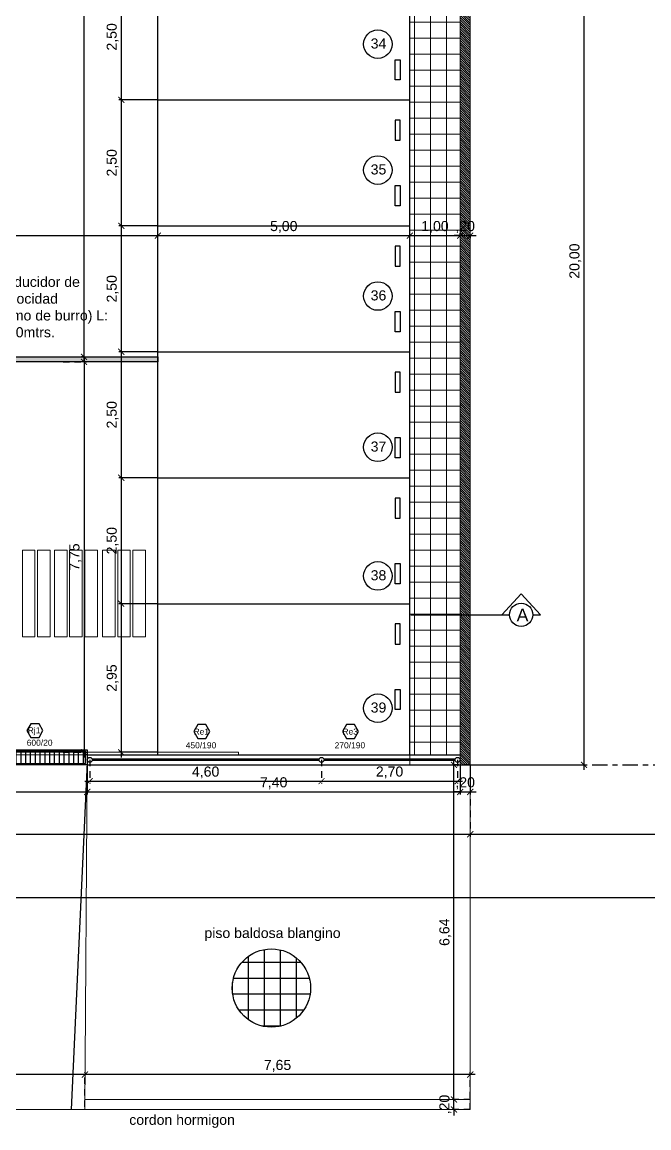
# Model space of a CAD drawing. Header units: metres. Extents: x 1093 to 1459, y -137 to 62.
# Drawn here: x 1314.28 to 1326.72, y -45.12 to -23.17 of the extents above; entities that cross this region are included whole.
import ezdxf

# ---------------------------------------------------------------- set-up
doc = ezdxf.new("R2010")
doc.units = ezdxf.units.M
doc.header["$LTSCALE"] = 0.508
doc.header["$PDMODE"] = 1
doc.header["$PDSIZE"] = -2
doc.linetypes.add('ACAD_ISO10W100', pattern=[18, 12, -3, 0, -3])
doc.linetypes.add('HIDDEN', pattern=[0.375, 0.25, -0.125])
doc.layers.get('0').update_dxf_attribs({"color": 9})
doc.layers.get('Defpoints').update_dxf_attribs({"color": 9})
for name, color, linetype in [('1-EJES', 9, 'ACAD_ISO10W100'), ('2-Corte', 9, 'Continuous'), ('2-Desig-Carp', 9, 'Continuous'), ('2-texto', 9, 'Continuous'), ('3-muros', 9, 'Continuous'), ('4-carpinterias', 9, 'Continuous'), ('8-cotas-100', 9, 'Continuous'), ('9-Hatch', 9, 'Continuous'), ('9-Hatch existente', 9, 'Continuous'), ('9-PISOS', 9, 'Continuous'), ('arq 0.09', 9, 'Continuous'), ('arq carpinterias', 9, 'Continuous'), ('arq gris 252', 9, 'Continuous'), ('artef', 9, 'Continuous')]:
    doc.layers.add(name, color=color, linetype=linetype)
doc.styles.add('swiss', font='swissel.ttf')
doc.dimstyles.new('dim-100', dxfattribs={"dimtxt": 0.2, "dimasz": 0.12, "dimexe": 0.05, "dimexo": 0, "dimgap": 0.05, "dimtad": 1, "dimzin": 4, "dimtxsty": 'swiss', "dimblk": 'ARCHTICK', "dimcen": 0.5, "dimdle": 0.1, "dimclrd": 256, "dimclre": 252, "dimclrt": 256, "dimadec": 0, "dimazin": 0, "dimtfac": 1, "dimtix": 1, "dimtmove": 2, "dimatfit": 3, "dimldrblk": 'OPEN30', "dimfxl": 0.05, "dimtolj": 1, "dimtzin": 0, "dimarcsym": 0})

# ---------------------------------------------------------------- blocks, each defined once
blk = doc.blocks.new('_ARCHTICK')
at = {"color": 0, "linetype": 'ByBlock', "const_width": 0.15}
blk.add_lwpolyline([(-0.5, -0.5), (0.5, 0.5)], dxfattribs=at)
blk = doc.blocks.new('*D19')
at = {"layer": '8-cotas-100', "color": 252, "linetype": 'Continuous', "lineweight": -2, "transparency": 16777216}
for p, q in [((1323.174, -17.917), (1325.482, -17.917)), ((1323.174, -37.917), (1325.482, -37.917))]:
    blk.add_line(p, q, dxfattribs=at)
at = {"layer": '8-cotas-100', "linetype": 'Continuous', "lineweight": -2, "transparency": 16777216}
blk.add_line((1325.432, -17.817), (1325.432, -38.017), dxfattribs=at)
at = {"layer": 'Defpoints', "color": 0, "linetype": 'Continuous', "transparency": 16777216}
for p in [(1323.174, -17.917), (1323.174, -37.917), (1325.432, -37.917)]:
    blk.add_point(p, dxfattribs=at)
at = {"layer": '8-cotas-100', "linetype": 'Continuous', "lineweight": -2, "transparency": 16777216, "xscale": 0.12, "yscale": 0.12, "zscale": 0.12}
for p, rotation in [((1325.432, -17.917), 90), ((1325.432, -37.917), 270)]:
    blk.add_blockref('_ARCHTICK', p, dxfattribs=dict(at, rotation=rotation))
at = {"layer": '8-cotas-100', "linetype": 'Continuous', "lineweight": 0, "transparency": 16777216, "insert": (1325.26, -27.917), "char_height": 0.2, "attachment_point": 5, "rotation": 90, "style": 'swiss'}
blk.add_mtext('\\A1;20,00', dxfattribs=at)
blk = doc.blocks.new('_Open30')
at = {"color": 0, "linetype": 'ByBlock', "lineweight": -2}
for p, q in [((-1, 0.27), (0, 0)), ((0, 0), (-1, -0.27)), ((0, 0), (-1, 0))]:
    blk.add_line(p, q, dxfattribs=at)
blk = doc.blocks.new('*D36')
at = {"layer": '8-cotas-100', "color": 252, "linetype": 'Continuous', "lineweight": -2, "transparency": 16777216}
for p, q in [((1309.574, -37.917), (1309.574, -38.503)), ((1315.574, -37.917), (1315.574, -38.503))]:
    blk.add_line(p, q, dxfattribs=at)
at = {"layer": '8-cotas-100', "linetype": 'Continuous', "lineweight": -2, "transparency": 16777216}
blk.add_line((1309.474, -38.453), (1315.674, -38.453), dxfattribs=at)
at = {"layer": 'Defpoints', "color": 0, "linetype": 'Continuous', "transparency": 16777216}
for p in [(1309.574, -37.917), (1315.574, -37.917), (1315.574, -38.453)]:
    blk.add_point(p, dxfattribs=at)
at = {"layer": '8-cotas-100', "linetype": 'Continuous', "lineweight": -2, "transparency": 16777216, "xscale": 0.12, "yscale": 0.12, "zscale": 0.12, "rotation": 180}
blk.add_blockref('_ARCHTICK', (1309.574, -38.453), dxfattribs=at)
at = {"layer": '8-cotas-100', "linetype": 'Continuous', "lineweight": -2, "transparency": 16777216, "xscale": 0.12, "yscale": 0.12, "zscale": 0.12}
blk.add_blockref('_ARCHTICK', (1315.574, -38.453), dxfattribs=at)
at = {"layer": '8-cotas-100', "linetype": 'Continuous', "lineweight": 0, "transparency": 16777216, "insert": (1312.574, -38.281), "char_height": 0.2, "attachment_point": 5, "style": 'swiss'}
blk.add_mtext('\\A1;6,00', dxfattribs=at)
blk = doc.blocks.new('*D37')
at = {"layer": '8-cotas-100', "color": 252, "linetype": 'Continuous', "lineweight": -2, "transparency": 16777216}
for p, q in [((1315.574, -37.917), (1315.574, -38.503)), ((1322.974, -37.917), (1322.974, -38.503))]:
    blk.add_line(p, q, dxfattribs=at)
at = {"layer": '8-cotas-100', "linetype": 'Continuous', "lineweight": -2, "transparency": 16777216}
blk.add_line((1315.474, -38.453), (1323.074, -38.453), dxfattribs=at)
at = {"layer": 'Defpoints', "color": 0, "linetype": 'Continuous', "transparency": 16777216}
for p in [(1315.574, -37.917), (1322.974, -37.917), (1322.974, -38.453)]:
    blk.add_point(p, dxfattribs=at)
at = {"layer": '8-cotas-100', "linetype": 'Continuous', "lineweight": -2, "transparency": 16777216, "xscale": 0.12, "yscale": 0.12, "zscale": 0.12, "rotation": 180}
blk.add_blockref('_ARCHTICK', (1315.574, -38.453), dxfattribs=at)
at = {"layer": '8-cotas-100', "linetype": 'Continuous', "lineweight": -2, "transparency": 16777216, "xscale": 0.12, "yscale": 0.12, "zscale": 0.12}
blk.add_blockref('_ARCHTICK', (1322.974, -38.453), dxfattribs=at)
at = {"layer": '8-cotas-100', "linetype": 'Continuous', "lineweight": 0, "transparency": 16777216, "insert": (1319.274, -38.281), "char_height": 0.2, "attachment_point": 5, "style": 'swiss'}
blk.add_mtext('\\A1;7,40', dxfattribs=at)
blk = doc.blocks.new('*D38')
at = {"layer": '8-cotas-100', "color": 252, "linetype": 'Continuous', "lineweight": -2, "transparency": 16777216}
for p, q in [((1322.974, -37.917), (1322.974, -38.503)), ((1323.174, -37.917), (1323.174, -38.503))]:
    blk.add_line(p, q, dxfattribs=at)
at = {"layer": '8-cotas-100', "linetype": 'Continuous', "lineweight": -2, "transparency": 16777216}
for p, q in [((1322.974, -38.453), (1322.854, -38.453)), ((1322.974, -38.453), (1323.174, -38.453)), ((1323.174, -38.453), (1323.294, -38.453))]:
    blk.add_line(p, q, dxfattribs=at)
at = {"layer": 'Defpoints', "color": 0, "linetype": 'Continuous', "transparency": 16777216}
for p in [(1322.974, -37.917), (1323.174, -37.917), (1323.174, -38.453)]:
    blk.add_point(p, dxfattribs=at)
at = {"layer": '8-cotas-100', "linetype": 'Continuous', "lineweight": -2, "transparency": 16777216, "xscale": 0.12, "yscale": 0.12, "zscale": 0.12}
blk.add_blockref('_ARCHTICK', (1322.974, -38.453), dxfattribs=at)
at = {"layer": '8-cotas-100', "linetype": 'Continuous', "lineweight": -2, "transparency": 16777216, "xscale": 0.12, "yscale": 0.12, "zscale": 0.12, "rotation": 180}
blk.add_blockref('_ARCHTICK', (1323.174, -38.453), dxfattribs=at)
at = {"layer": '8-cotas-100', "linetype": 'Continuous', "lineweight": 0, "transparency": 16777216, "insert": (1323.074, -38.281), "char_height": 0.2, "attachment_point": 5, "style": 'swiss'}
blk.add_mtext('\\A1;,20', dxfattribs=at)
blk = doc.blocks.new('*D82')
at = {"layer": '8-cotas-100', "linetype": 'Continuous', "lineweight": -2, "transparency": 16777216}
blk.add_line((1316.248, -22.117), (1316.248, -24.817), dxfattribs=at)
at = {"layer": '8-cotas-100', "color": 252, "linetype": 'Continuous', "lineweight": -2, "transparency": 16777216}
for p, q in [((1316.974, -22.217), (1316.198, -22.217)), ((1316.974, -24.717), (1316.198, -24.717))]:
    blk.add_line(p, q, dxfattribs=at)
at = {"layer": 'Defpoints', "color": 0, "linetype": 'Continuous', "transparency": 16777216}
for p in [(1316.974, -22.217), (1316.248, -24.717), (1316.974, -24.717)]:
    blk.add_point(p, dxfattribs=at)
at = {"layer": '8-cotas-100', "linetype": 'Continuous', "lineweight": -2, "transparency": 16777216, "xscale": 0.12, "yscale": 0.12, "zscale": 0.12}
for p, rotation in [((1316.248, -22.217), 90), ((1316.248, -24.717), 270)]:
    blk.add_blockref('_ARCHTICK', p, dxfattribs=dict(at, rotation=rotation))
at = {"layer": '8-cotas-100', "linetype": 'Continuous', "lineweight": 0, "transparency": 16777216, "insert": (1316.077, -23.467), "char_height": 0.2, "attachment_point": 5, "rotation": 90, "style": 'swiss'}
blk.add_mtext('\\A1;2,50', dxfattribs=at)
blk = doc.blocks.new('*D83')
at = {"layer": '8-cotas-100', "color": 252, "linetype": 'Continuous', "lineweight": -2, "transparency": 16777216}
for p, q in [((1316.974, -24.717), (1316.198, -24.717)), ((1316.974, -27.217), (1316.198, -27.217))]:
    blk.add_line(p, q, dxfattribs=at)
at = {"layer": '8-cotas-100', "linetype": 'Continuous', "lineweight": -2, "transparency": 16777216}
blk.add_line((1316.248, -24.617), (1316.248, -27.317), dxfattribs=at)
at = {"layer": 'Defpoints', "color": 0, "linetype": 'Continuous', "transparency": 16777216}
for p in [(1316.974, -24.717), (1316.248, -27.217), (1316.974, -27.217)]:
    blk.add_point(p, dxfattribs=at)
at = {"layer": '8-cotas-100', "linetype": 'Continuous', "lineweight": -2, "transparency": 16777216, "xscale": 0.12, "yscale": 0.12, "zscale": 0.12}
for p, rotation in [((1316.248, -24.717), 90), ((1316.248, -27.217), 270)]:
    blk.add_blockref('_ARCHTICK', p, dxfattribs=dict(at, rotation=rotation))
at = {"layer": '8-cotas-100', "linetype": 'Continuous', "lineweight": 0, "transparency": 16777216, "insert": (1316.077, -25.967), "char_height": 0.2, "attachment_point": 5, "rotation": 90, "style": 'swiss'}
blk.add_mtext('\\A1;2,50', dxfattribs=at)
blk = doc.blocks.new('*D84')
at = {"layer": '8-cotas-100', "linetype": 'Continuous', "lineweight": -2, "transparency": 16777216}
blk.add_line((1316.248, -27.117), (1316.248, -29.817), dxfattribs=at)
at = {"layer": '8-cotas-100', "color": 252, "linetype": 'Continuous', "lineweight": -2, "transparency": 16777216}
for p, q in [((1316.974, -27.217), (1316.198, -27.217)), ((1316.974, -29.717), (1316.198, -29.717))]:
    blk.add_line(p, q, dxfattribs=at)
at = {"layer": 'Defpoints', "color": 0, "linetype": 'Continuous', "transparency": 16777216}
for p in [(1316.974, -27.217), (1316.248, -29.717), (1316.974, -29.717)]:
    blk.add_point(p, dxfattribs=at)
at = {"layer": '8-cotas-100', "linetype": 'Continuous', "lineweight": -2, "transparency": 16777216, "xscale": 0.12, "yscale": 0.12, "zscale": 0.12}
for p, rotation in [((1316.248, -27.217), 90), ((1316.248, -29.717), 270)]:
    blk.add_blockref('_ARCHTICK', p, dxfattribs=dict(at, rotation=rotation))
at = {"layer": '8-cotas-100', "linetype": 'Continuous', "lineweight": 0, "transparency": 16777216, "insert": (1316.077, -28.467), "char_height": 0.2, "attachment_point": 5, "rotation": 90, "style": 'swiss'}
blk.add_mtext('\\A1;2,50', dxfattribs=at)
blk = doc.blocks.new('*D133')
at = {"layer": '8-cotas-100', "linetype": 'Continuous', "lineweight": -2, "transparency": 16777216}
blk.add_line((1316.248, -29.617), (1316.248, -32.317), dxfattribs=at)
at = {"layer": '8-cotas-100', "color": 252, "linetype": 'Continuous', "lineweight": -2, "transparency": 16777216}
for p, q in [((1316.974, -29.717), (1316.198, -29.717)), ((1316.974, -32.217), (1316.198, -32.217))]:
    blk.add_line(p, q, dxfattribs=at)
at = {"layer": 'Defpoints', "color": 0, "linetype": 'Continuous', "transparency": 16777216}
for p in [(1316.974, -29.717), (1316.248, -32.217), (1316.974, -32.217)]:
    blk.add_point(p, dxfattribs=at)
at = {"layer": '8-cotas-100', "linetype": 'Continuous', "lineweight": -2, "transparency": 16777216, "xscale": 0.12, "yscale": 0.12, "zscale": 0.12}
for p, rotation in [((1316.248, -29.717), 90), ((1316.248, -32.217), 270)]:
    blk.add_blockref('_ARCHTICK', p, dxfattribs=dict(at, rotation=rotation))
at = {"layer": '8-cotas-100', "linetype": 'Continuous', "lineweight": 0, "transparency": 16777216, "insert": (1316.077, -30.967), "char_height": 0.2, "attachment_point": 5, "rotation": 90, "style": 'swiss'}
blk.add_mtext('\\A1;2,50', dxfattribs=at)
blk = doc.blocks.new('*D134')
at = {"layer": '8-cotas-100', "color": 252, "linetype": 'Continuous', "lineweight": -2, "transparency": 16777216}
for p, q in [((1316.974, -32.217), (1316.198, -32.217)), ((1316.974, -34.717), (1316.198, -34.717))]:
    blk.add_line(p, q, dxfattribs=at)
at = {"layer": '8-cotas-100', "linetype": 'Continuous', "lineweight": -2, "transparency": 16777216}
blk.add_line((1316.248, -32.117), (1316.248, -34.817), dxfattribs=at)
at = {"layer": 'Defpoints', "color": 0, "linetype": 'Continuous', "transparency": 16777216}
for p in [(1316.974, -32.217), (1316.248, -34.717), (1316.974, -34.717)]:
    blk.add_point(p, dxfattribs=at)
at = {"layer": '8-cotas-100', "linetype": 'Continuous', "lineweight": -2, "transparency": 16777216, "xscale": 0.12, "yscale": 0.12, "zscale": 0.12}
for p, rotation in [((1316.248, -32.217), 90), ((1316.248, -34.717), 270)]:
    blk.add_blockref('_ARCHTICK', p, dxfattribs=dict(at, rotation=rotation))
at = {"layer": '8-cotas-100', "linetype": 'Continuous', "lineweight": 0, "transparency": 16777216, "insert": (1316.077, -33.467), "char_height": 0.2, "attachment_point": 5, "rotation": 90, "style": 'swiss'}
blk.add_mtext('\\A1;2,50', dxfattribs=at)
blk = doc.blocks.new('*D135')
at = {"layer": '8-cotas-100', "linetype": 'Continuous', "lineweight": -2, "transparency": 16777216}
blk.add_line((1316.248, -34.617), (1316.248, -37.767), dxfattribs=at)
at = {"layer": '8-cotas-100', "color": 252, "linetype": 'Continuous', "lineweight": -2, "transparency": 16777216}
for p, q in [((1316.974, -34.717), (1316.198, -34.717)), ((1316.974, -37.667), (1316.198, -37.667))]:
    blk.add_line(p, q, dxfattribs=at)
at = {"layer": 'Defpoints', "color": 0, "linetype": 'Continuous', "transparency": 16777216}
for p in [(1316.974, -34.717), (1316.248, -37.667), (1316.974, -37.667)]:
    blk.add_point(p, dxfattribs=at)
at = {"layer": '8-cotas-100', "linetype": 'Continuous', "lineweight": -2, "transparency": 16777216, "xscale": 0.12, "yscale": 0.12, "zscale": 0.12}
for p, rotation in [((1316.248, -34.717), 90), ((1316.248, -37.667), 270)]:
    blk.add_blockref('_ARCHTICK', p, dxfattribs=dict(at, rotation=rotation))
at = {"layer": '8-cotas-100', "linetype": 'Continuous', "lineweight": 0, "transparency": 16777216, "insert": (1316.077, -36.192), "char_height": 0.2, "attachment_point": 5, "rotation": 90, "style": 'swiss'}
blk.add_mtext('\\A1;2,95', dxfattribs=at)
blk = doc.blocks.new('*D188')
at = {"layer": '8-cotas-100', "linetype": 'Continuous', "lineweight": -2, "transparency": 16777216}
blk.add_line((1308.074, -27.412), (1317.074, -27.412), dxfattribs=at)
at = {"layer": '8-cotas-100', "color": 252, "linetype": 'HIDDEN', "lineweight": -2, "transparency": 16777216}
for p, q in [((1308.174, -27.412), (1308.174, -27.362)), ((1316.974, -27.412), (1316.974, -27.362))]:
    blk.add_line(p, q, dxfattribs=at)
at = {"layer": 'Defpoints', "color": 0, "linetype": 'Continuous', "transparency": 16777216}
for p in [(1308.174, -27.412), (1316.974, -27.412), (1316.974, -27.412)]:
    blk.add_point(p, dxfattribs=at)
at = {"layer": '8-cotas-100', "linetype": 'Continuous', "lineweight": -2, "transparency": 16777216, "xscale": 0.12, "yscale": 0.12, "zscale": 0.12, "rotation": 180}
blk.add_blockref('_ARCHTICK', (1308.174, -27.412), dxfattribs=at)
at = {"layer": '8-cotas-100', "linetype": 'Continuous', "lineweight": -2, "transparency": 16777216, "xscale": 0.12, "yscale": 0.12, "zscale": 0.12}
blk.add_blockref('_ARCHTICK', (1316.974, -27.412), dxfattribs=at)
at = {"layer": '8-cotas-100', "linetype": 'Continuous', "lineweight": 0, "transparency": 16777216, "insert": (1312.574, -27.24), "char_height": 0.2, "attachment_point": 5, "style": 'swiss'}
blk.add_mtext('\\A1;8,80', dxfattribs=at)
blk = doc.blocks.new('*D189')
at = {"layer": '8-cotas-100', "linetype": 'Continuous', "lineweight": -2, "transparency": 16777216}
blk.add_line((1316.874, -27.412), (1322.074, -27.412), dxfattribs=at)
at = {"layer": '8-cotas-100', "color": 252, "linetype": 'HIDDEN', "lineweight": -2, "transparency": 16777216}
for p, q in [((1316.974, -27.412), (1316.974, -27.362)), ((1321.974, -27.412), (1321.974, -27.362))]:
    blk.add_line(p, q, dxfattribs=at)
at = {"layer": 'Defpoints', "color": 0, "linetype": 'Continuous', "transparency": 16777216}
for p in [(1316.974, -27.412), (1321.974, -27.412), (1321.974, -27.412)]:
    blk.add_point(p, dxfattribs=at)
at = {"layer": '8-cotas-100', "linetype": 'Continuous', "lineweight": -2, "transparency": 16777216, "xscale": 0.12, "yscale": 0.12, "zscale": 0.12, "rotation": 180}
blk.add_blockref('_ARCHTICK', (1316.974, -27.412), dxfattribs=at)
at = {"layer": '8-cotas-100', "linetype": 'Continuous', "lineweight": -2, "transparency": 16777216, "xscale": 0.12, "yscale": 0.12, "zscale": 0.12}
blk.add_blockref('_ARCHTICK', (1321.974, -27.412), dxfattribs=at)
at = {"layer": '8-cotas-100', "linetype": 'Continuous', "lineweight": 0, "transparency": 16777216, "insert": (1319.474, -27.24), "char_height": 0.2, "attachment_point": 5, "style": 'swiss'}
blk.add_mtext('\\A1;5,00', dxfattribs=at)
blk = doc.blocks.new('*D190')
at = {"layer": '8-cotas-100', "linetype": 'Continuous', "lineweight": -2, "transparency": 16777216}
blk.add_line((1321.874, -27.412), (1323.074, -27.412), dxfattribs=at)
at = {"layer": '8-cotas-100', "color": 252, "linetype": 'HIDDEN', "lineweight": -2, "transparency": 16777216}
for p, q in [((1321.974, -27.412), (1321.974, -27.362)), ((1322.974, -27.412), (1322.974, -27.362))]:
    blk.add_line(p, q, dxfattribs=at)
at = {"layer": 'Defpoints', "color": 0, "linetype": 'Continuous', "transparency": 16777216}
for p in [(1321.974, -27.412), (1322.974, -27.412), (1322.974, -27.412)]:
    blk.add_point(p, dxfattribs=at)
at = {"layer": '8-cotas-100', "linetype": 'Continuous', "lineweight": -2, "transparency": 16777216, "xscale": 0.12, "yscale": 0.12, "zscale": 0.12, "rotation": 180}
blk.add_blockref('_ARCHTICK', (1321.974, -27.412), dxfattribs=at)
at = {"layer": '8-cotas-100', "linetype": 'Continuous', "lineweight": -2, "transparency": 16777216, "xscale": 0.12, "yscale": 0.12, "zscale": 0.12}
blk.add_blockref('_ARCHTICK', (1322.974, -27.412), dxfattribs=at)
at = {"layer": '8-cotas-100', "linetype": 'Continuous', "lineweight": 0, "transparency": 16777216, "insert": (1322.474, -27.24), "char_height": 0.2, "attachment_point": 5, "style": 'swiss'}
blk.add_mtext('\\A1;1,00', dxfattribs=at)
blk = doc.blocks.new('*D210')
at = {"layer": '8-cotas-100', "color": 252, "linetype": 'HIDDEN', "lineweight": -2, "transparency": 16777216}
for p, q in [((1258.574, -37.917), (1258.574, -39.343)), ((1323.174, -37.917), (1323.174, -39.343))]:
    blk.add_line(p, q, dxfattribs=at)
at = {"layer": '8-cotas-100', "linetype": 'Continuous', "lineweight": -2, "transparency": 16777216}
blk.add_line((1258.474, -39.293), (1323.274, -39.293), dxfattribs=at)
at = {"layer": 'Defpoints', "color": 0, "linetype": 'Continuous', "transparency": 16777216}
for p in [(1258.574, -37.917), (1323.174, -37.917), (1323.174, -39.293)]:
    blk.add_point(p, dxfattribs=at)
at = {"layer": '8-cotas-100', "linetype": 'Continuous', "lineweight": -2, "transparency": 16777216, "xscale": 0.12, "yscale": 0.12, "zscale": 0.12, "rotation": 180}
blk.add_blockref('_ARCHTICK', (1258.574, -39.293), dxfattribs=at)
at = {"layer": '8-cotas-100', "linetype": 'Continuous', "lineweight": -2, "transparency": 16777216, "xscale": 0.12, "yscale": 0.12, "zscale": 0.12}
blk.add_blockref('_ARCHTICK', (1323.174, -39.293), dxfattribs=at)
at = {"layer": '8-cotas-100', "linetype": 'Continuous', "lineweight": 0, "transparency": 16777216, "insert": (1290.874, -39.122), "char_height": 0.2, "attachment_point": 5, "style": 'swiss'}
blk.add_mtext('\\A1;64,60', dxfattribs=at)
blk = doc.blocks.new('*D211')
at = {"layer": '8-cotas-100', "color": 252, "linetype": 'HIDDEN', "lineweight": -2, "transparency": 16777216}
for p, q in [((1323.174, -37.917), (1323.174, -39.343)), ((1334.514, -37.917), (1334.514, -39.343))]:
    blk.add_line(p, q, dxfattribs=at)
at = {"layer": '8-cotas-100', "linetype": 'Continuous', "lineweight": -2, "transparency": 16777216}
blk.add_line((1323.074, -39.293), (1334.614, -39.293), dxfattribs=at)
at = {"layer": 'Defpoints', "color": 0, "linetype": 'Continuous', "transparency": 16777216}
for p in [(1323.174, -37.917), (1334.514, -37.917), (1334.514, -39.293)]:
    blk.add_point(p, dxfattribs=at)
at = {"layer": '8-cotas-100', "linetype": 'Continuous', "lineweight": -2, "transparency": 16777216, "xscale": 0.12, "yscale": 0.12, "zscale": 0.12, "rotation": 180}
blk.add_blockref('_ARCHTICK', (1323.174, -39.293), dxfattribs=at)
at = {"layer": '8-cotas-100', "linetype": 'Continuous', "lineweight": -2, "transparency": 16777216, "xscale": 0.12, "yscale": 0.12, "zscale": 0.12}
blk.add_blockref('_ARCHTICK', (1334.514, -39.293), dxfattribs=at)
at = {"layer": '8-cotas-100', "linetype": 'Continuous', "lineweight": 0, "transparency": 16777216, "insert": (1328.844, -39.122), "char_height": 0.2, "attachment_point": 5, "style": 'swiss'}
blk.add_mtext('\\A1;11,34', dxfattribs=at)
blk = doc.blocks.new('*D268')
at = {"layer": '8-cotas-100', "lineweight": -2, "transparency": 16777216}
for p, q in [((1322.974, -27.412), (1322.854, -27.412)), ((1322.974, -27.412), (1323.174, -27.412)), ((1323.174, -27.412), (1323.294, -27.412))]:
    blk.add_line(p, q, dxfattribs=at)
at = {"layer": '8-cotas-100', "color": 252, "linetype": 'HIDDEN', "lineweight": -2, "transparency": 16777216}
for p, q in [((1322.974, -27.412), (1322.974, -27.362)), ((1323.174, -27.412), (1323.174, -27.462))]:
    blk.add_line(p, q, dxfattribs=at)
at = {"layer": 'Defpoints', "color": 0, "transparency": 16777216}
for p in [(1322.974, -27.412), (1323.174, -27.412), (1323.174, -27.412)]:
    blk.add_point(p, dxfattribs=at)
at = {"layer": '8-cotas-100', "lineweight": -2, "transparency": 16777216, "xscale": 0.12, "yscale": 0.12, "zscale": 0.12}
blk.add_blockref('_ARCHTICK', (1322.974, -27.412), dxfattribs=at)
at = {"layer": '8-cotas-100', "lineweight": -2, "transparency": 16777216, "xscale": 0.12, "yscale": 0.12, "zscale": 0.12, "rotation": 180}
blk.add_blockref('_ARCHTICK', (1323.174, -27.412), dxfattribs=at)
at = {"layer": '8-cotas-100', "lineweight": 0, "transparency": 16777216, "insert": (1323.074, -27.24), "char_height": 0.2, "attachment_point": 5, "style": 'swiss'}
blk.add_mtext('\\A1;,20', dxfattribs=at)
blk = doc.blocks.new('*D275')
at = {"layer": '8-cotas-100', "color": 252, "linetype": 'HIDDEN', "lineweight": -2, "transparency": 16777216}
for p, q in [((1239.593, -37.917), (1239.593, -40.601)), ((1334.514, -37.917), (1334.514, -40.601))]:
    blk.add_line(p, q, dxfattribs=at)
at = {"layer": '8-cotas-100', "lineweight": -2, "transparency": 16777216}
blk.add_line((1239.493, -40.551), (1334.614, -40.551), dxfattribs=at)
at = {"layer": 'Defpoints', "color": 0, "transparency": 16777216}
for p in [(1239.593, -37.917), (1334.514, -37.917), (1334.514, -40.551)]:
    blk.add_point(p, dxfattribs=at)
at = {"layer": '8-cotas-100', "lineweight": -2, "transparency": 16777216, "xscale": 0.12, "yscale": 0.12, "zscale": 0.12, "rotation": 180}
blk.add_blockref('_ARCHTICK', (1239.593, -40.551), dxfattribs=at)
at = {"layer": '8-cotas-100', "lineweight": -2, "transparency": 16777216, "xscale": 0.12, "yscale": 0.12, "zscale": 0.12}
blk.add_blockref('_ARCHTICK', (1334.514, -40.551), dxfattribs=at)
at = {"layer": '8-cotas-100', "lineweight": 0, "transparency": 16777216, "insert": (1287.053, -40.379), "char_height": 0.2, "attachment_point": 5, "style": 'swiss'}
blk.add_mtext('\\A1;94,92', dxfattribs=at)
blk = doc.blocks.new('*D279')
at = {"layer": '8-cotas-100', "lineweight": -2, "transparency": 16777216}
blk.add_line((1315.51, -29.817), (1315.51, -37.767), dxfattribs=at)
at = {"layer": '8-cotas-100', "color": 252, "linetype": 'HIDDEN', "lineweight": -2, "transparency": 16777216}
for p, q in [((1315.093, -29.917), (1315.56, -29.917)), ((1315.093, -37.667), (1315.56, -37.667))]:
    blk.add_line(p, q, dxfattribs=at)
at = {"layer": 'Defpoints', "color": 0, "transparency": 16777216}
for p in [(1315.093, -29.917), (1315.093, -37.667), (1315.51, -37.667)]:
    blk.add_point(p, dxfattribs=at)
at = {"layer": '8-cotas-100', "lineweight": -2, "transparency": 16777216, "xscale": 0.12, "yscale": 0.12, "zscale": 0.12}
for p, rotation in [((1315.51, -29.917), 90), ((1315.51, -37.667), 270)]:
    blk.add_blockref('_ARCHTICK', p, dxfattribs=dict(at, rotation=rotation))
at = {"layer": '8-cotas-100', "lineweight": 0, "transparency": 16777216, "insert": (1315.338, -33.792), "char_height": 0.2, "attachment_point": 5, "rotation": 90, "style": 'swiss'}
blk.add_mtext('\\A1;7,75', dxfattribs=at)
blk = doc.blocks.new('*D280')
at = {"layer": '8-cotas-100', "color": 252, "linetype": 'HIDDEN', "lineweight": -2, "transparency": 16777216}
for p, q in [((1315.51, -15.267), (1315.46, -15.267)), ((1315.51, -29.817), (1315.46, -29.817))]:
    blk.add_line(p, q, dxfattribs=at)
at = {"layer": '8-cotas-100', "lineweight": -2, "transparency": 16777216}
blk.add_line((1315.51, -29.917), (1315.51, -15.167), dxfattribs=at)
at = {"layer": 'Defpoints', "color": 0, "transparency": 16777216}
for p in [(1315.51, -15.267), (1315.51, -15.267), (1315.51, -29.817)]:
    blk.add_point(p, dxfattribs=at)
at = {"layer": '8-cotas-100', "lineweight": -2, "transparency": 16777216, "xscale": 0.12, "yscale": 0.12, "zscale": 0.12}
for p, rotation in [((1315.51, -15.267), 90), ((1315.51, -29.817), 270)]:
    blk.add_blockref('_ARCHTICK', p, dxfattribs=dict(at, rotation=rotation))
at = {"layer": '8-cotas-100', "lineweight": 0, "transparency": 16777216, "insert": (1315.338, -22.542), "char_height": 0.2, "attachment_point": 5, "rotation": 90, "style": 'swiss'}
blk.add_mtext('\\A1;14,55', dxfattribs=at)
blk = doc.blocks.new('*D537')
at = {"layer": '8-cotas-100', "color": 252, "linetype": 'HIDDEN', "lineweight": -2, "transparency": 16777216}
for p, q in [((1315.623, -37.817), (1315.623, -38.289)), ((1320.223, -37.817), (1320.223, -38.289))]:
    blk.add_line(p, q, dxfattribs=at)
at = {"layer": '8-cotas-100', "lineweight": -2, "transparency": 16777216}
blk.add_line((1315.523, -38.239), (1320.323, -38.239), dxfattribs=at)
at = {"layer": 'Defpoints', "color": 0, "transparency": 16777216}
for p in [(1315.623, -37.817), (1320.223, -37.817), (1320.223, -38.239)]:
    blk.add_point(p, dxfattribs=at)
at = {"layer": '8-cotas-100', "lineweight": -2, "transparency": 16777216, "xscale": 0.12, "yscale": 0.12, "zscale": 0.12, "rotation": 180}
blk.add_blockref('_ARCHTICK', (1315.623, -38.239), dxfattribs=at)
at = {"layer": '8-cotas-100', "lineweight": -2, "transparency": 16777216, "xscale": 0.12, "yscale": 0.12, "zscale": 0.12}
blk.add_blockref('_ARCHTICK', (1320.223, -38.239), dxfattribs=at)
at = {"layer": '8-cotas-100', "transparency": 16777216, "insert": (1317.923, -38.068), "char_height": 0.2, "attachment_point": 5, "style": 'swiss'}
blk.add_mtext('\\A1;4,60', dxfattribs=at)
blk = doc.blocks.new('*D538')
at = {"layer": '8-cotas-100', "color": 252, "linetype": 'HIDDEN', "lineweight": -2, "transparency": 16777216}
for p, q in [((1320.223, -37.817), (1320.223, -38.289)), ((1322.923, -37.817), (1322.923, -38.289))]:
    blk.add_line(p, q, dxfattribs=at)
at = {"layer": '8-cotas-100', "lineweight": -2, "transparency": 16777216}
blk.add_line((1320.123, -38.239), (1323.023, -38.239), dxfattribs=at)
at = {"layer": 'Defpoints', "color": 0, "transparency": 16777216}
for p in [(1320.223, -37.817), (1322.923, -37.817), (1322.923, -38.239)]:
    blk.add_point(p, dxfattribs=at)
at = {"layer": '8-cotas-100', "lineweight": -2, "transparency": 16777216, "xscale": 0.12, "yscale": 0.12, "zscale": 0.12, "rotation": 180}
blk.add_blockref('_ARCHTICK', (1320.223, -38.239), dxfattribs=at)
at = {"layer": '8-cotas-100', "lineweight": -2, "transparency": 16777216, "xscale": 0.12, "yscale": 0.12, "zscale": 0.12}
blk.add_blockref('_ARCHTICK', (1322.923, -38.239), dxfattribs=at)
at = {"layer": '8-cotas-100', "transparency": 16777216, "insert": (1321.573, -38.067), "char_height": 0.2, "attachment_point": 5, "style": 'swiss'}
blk.add_mtext('\\A1;2,70', dxfattribs=at)
blk = doc.blocks.new('*D563')
at = {"layer": '8-cotas-100', "lineweight": -2, "transparency": 16777216}
blk.add_line((1323.274, -44.063), (1315.426, -44.063), dxfattribs=at)
at = {"layer": '8-cotas-100', "color": 252, "linetype": 'HIDDEN', "lineweight": -2, "transparency": 16777216}
for p, q in [((1315.526, -44.705), (1315.526, -44.013)), ((1323.174, -44.758), (1323.174, -44.013))]:
    blk.add_line(p, q, dxfattribs=at)
at = {"layer": 'Defpoints', "color": 0, "transparency": 16777216}
for p in [(1315.526, -44.063), (1315.526, -44.705), (1323.174, -44.758)]:
    blk.add_point(p, dxfattribs=at)
at = {"layer": '8-cotas-100', "lineweight": -2, "transparency": 16777216, "xscale": 0.12, "yscale": 0.12, "zscale": 0.12, "rotation": 180}
blk.add_blockref('_ARCHTICK', (1315.526, -44.063), dxfattribs=at)
at = {"layer": '8-cotas-100', "lineweight": -2, "transparency": 16777216, "xscale": 0.12, "yscale": 0.12, "zscale": 0.12}
blk.add_blockref('_ARCHTICK', (1323.174, -44.063), dxfattribs=at)
at = {"layer": '8-cotas-100', "transparency": 16777216, "insert": (1319.35, -43.891), "char_height": 0.2, "attachment_point": 5, "style": 'swiss'}
blk.add_mtext('\\A1;7,65', dxfattribs=at)
blk = doc.blocks.new('*D564')
at = {"layer": '8-cotas-100', "lineweight": -2, "transparency": 16777216}
blk.add_line((1315.626, -44.063), (1309.426, -44.063), dxfattribs=at)
at = {"layer": '8-cotas-100', "color": 252, "linetype": 'HIDDEN', "lineweight": -2, "transparency": 16777216}
for p, q in [((1309.526, -44.758), (1309.526, -44.013)), ((1315.526, -44.705), (1315.526, -44.013))]:
    blk.add_line(p, q, dxfattribs=at)
at = {"layer": 'Defpoints', "color": 0, "transparency": 16777216}
for p in [(1309.526, -44.063), (1309.526, -44.758), (1315.526, -44.705)]:
    blk.add_point(p, dxfattribs=at)
at = {"layer": '8-cotas-100', "lineweight": -2, "transparency": 16777216, "xscale": 0.12, "yscale": 0.12, "zscale": 0.12, "rotation": 180}
blk.add_blockref('_ARCHTICK', (1309.526, -44.063), dxfattribs=at)
at = {"layer": '8-cotas-100', "lineweight": -2, "transparency": 16777216, "xscale": 0.12, "yscale": 0.12, "zscale": 0.12}
blk.add_blockref('_ARCHTICK', (1315.526, -44.063), dxfattribs=at)
at = {"layer": '8-cotas-100', "transparency": 16777216, "insert": (1312.526, -43.891), "char_height": 0.2, "attachment_point": 5, "style": 'swiss'}
blk.add_mtext('\\A1;6,00', dxfattribs=at)
blk = doc.blocks.new('*D566')
at = {"layer": '8-cotas-100', "lineweight": -2, "transparency": 16777216}
for p, q in [((1322.852, -44.558), (1322.852, -44.438)), ((1322.852, -44.758), (1322.852, -44.558)), ((1322.852, -44.758), (1322.852, -44.878))]:
    blk.add_line(p, q, dxfattribs=at)
at = {"layer": '8-cotas-100', "color": 252, "linetype": 'HIDDEN', "lineweight": -2, "transparency": 16777216}
for p, q in [((1323.174, -44.558), (1322.802, -44.558)), ((1323.174, -44.758), (1322.802, -44.758))]:
    blk.add_line(p, q, dxfattribs=at)
at = {"layer": 'Defpoints', "color": 0, "transparency": 16777216}
for p in [(1322.852, -44.558), (1323.174, -44.558), (1323.174, -44.758)]:
    blk.add_point(p, dxfattribs=at)
at = {"layer": '8-cotas-100', "lineweight": -2, "transparency": 16777216, "xscale": 0.12, "yscale": 0.12, "zscale": 0.12}
for p, rotation in [((1322.852, -44.558), 270), ((1322.852, -44.758), 90)]:
    blk.add_blockref('_ARCHTICK', p, dxfattribs=dict(at, rotation=rotation))
at = {"layer": '8-cotas-100', "transparency": 16777216, "insert": (1322.68, -44.658), "char_height": 0.2, "attachment_point": 5, "rotation": 90, "style": 'swiss'}
blk.add_mtext('\\A1;,20', dxfattribs=at)
blk = doc.blocks.new('*D567')
at = {"layer": '8-cotas-100', "color": 252, "linetype": 'HIDDEN', "lineweight": -2, "transparency": 16777216}
for p, q in [((1323.174, -37.917), (1322.802, -37.917)), ((1323.174, -44.558), (1322.802, -44.558))]:
    blk.add_line(p, q, dxfattribs=at)
at = {"layer": '8-cotas-100', "lineweight": -2, "transparency": 16777216}
blk.add_line((1322.852, -44.658), (1322.852, -37.817), dxfattribs=at)
at = {"layer": 'Defpoints', "color": 0, "transparency": 16777216}
for p in [(1322.852, -37.917), (1323.174, -37.917), (1323.174, -44.558)]:
    blk.add_point(p, dxfattribs=at)
at = {"layer": '8-cotas-100', "lineweight": -2, "transparency": 16777216, "xscale": 0.12, "yscale": 0.12, "zscale": 0.12}
for p, rotation in [((1322.852, -37.917), 90), ((1322.852, -44.558), 270)]:
    blk.add_blockref('_ARCHTICK', p, dxfattribs=dict(at, rotation=rotation))
at = {"layer": '8-cotas-100', "transparency": 16777216, "insert": (1322.68, -41.238), "char_height": 0.2, "attachment_point": 5, "rotation": 90, "style": 'swiss'}
blk.add_mtext('\\A1;6,64', dxfattribs=at)

msp = doc.modelspace()

# ---------------------------------------------------------------- hatches: boundary and pattern name
at = {"layer": '4-carpinterias'}
h = msp.add_hatch(color=256, dxfattribs=at)
h.dxf.hatch_style = 1
h.paths.add_polyline_path([(1316.974, -29.917), (1313.074, -29.917), (1313.074, -29.817), (1316.974, -29.817)])
at = {"layer": '9-Hatch', "linetype": 'Continuous', "lineweight": 0}
h = msp.add_hatch(dxfattribs=at)
h.set_pattern_fill('NET', color=256, scale=0.1)
h.paths.add_polyline_path([(1303.174, -13.011), (1303.174, -12.677), (1302.174, -12.677), (1302.174, -31.111), (1303.174, -31.111)])
h.paths.add_polyline_path([(1322.974, -14.717), (1321.974, -14.717), (1321.974, -37.717), (1322.374, -37.717), (1322.974, -37.717)])
at = {"layer": '9-Hatch'}
h = msp.add_hatch(dxfattribs=at)
h.set_pattern_fill('NET', color=256, scale=0.1, angle=-90)
h.set_pattern_definition([(270, (5.2782, -0.2368), (0.3175, -1e-16), []), (0, (5.2782, -0.2368), (1e-16, 0.3175), [])])
h.paths.add_polyline_path([(1319.228, -43.123, 1), (1319.228, -41.569, 1)])
at = {"layer": '9-Hatch existente', "linetype": 'Continuous', "lineweight": 0}
h = msp.add_hatch(dxfattribs=at)
h.set_pattern_fill('ANSI31', color=256, scale=0.01, angle=-90)
h.paths.add_polyline_path([(1323.174, -30.632), (1322.974, -30.632), (1322.974, -37.917), (1323.174, -37.917)])
h.paths.add_polyline_path([(1323.174, -17.717), (1322.974, -17.717), (1322.974, -30.632), (1323.174, -30.632)])
h.paths.add_polyline_path([(1334.723, -16.001), (1336.718, -16.001), (1336.718, -15.252), (1334.723, -15.252)], flags=8)
at = {"layer": 'arq gris 252', "ltscale": 0.001}
h = msp.add_hatch(dxfattribs=at)
h.set_pattern_fill('ANSI31', color=256, scale=0.03, angle=45, style=0)
h.paths.add_polyline_path([(1309.599, -37.892), (1315.541, -37.892), (1315.541, -37.642), (1309.599, -37.642)])

# ---------------------------------------------------------------- linework, layer by layer
at = {"layer": '1-EJES', "linetype": 'ACAD_ISO10W100', "ltscale": 0.05}
msp.add_line((1323.174, -37.917), (1334.514, -37.917), dxfattribs=at)
at = {"layer": '2-Corte'}
for p, q in [((1323.802, -34.937), (1324.185, -34.52)), ((1324.568, -34.937), (1324.185, -34.52)), ((1321.994, -34.937), (1323.878, -34.937)), ((1323.802, -34.937), (1323.955, -34.937)), ((1324.415, -34.937), (1324.568, -34.937))]:
    msp.add_line(p, q, dxfattribs=at)
msp.add_circle((1324.185, -34.937), 0.23, dxfattribs=at)
at = {"layer": '2-texto'}
for centre in [(1321.341, -23.611), (1321.341, -26.111), (1321.341, -28.611), (1321.341, -31.611), (1321.341, -34.166), (1321.341, -36.791)]:
    msp.add_circle(centre, 0.283, dxfattribs=at)
at = {"layer": '3-muros', "linetype": 'Continuous', "lineweight": 0}
for p, q in [((1322.974, -37.917), (1322.974, -17.717)), ((1323.174, -37.917), (1323.174, -17.717))]:
    msp.add_line(p, q, dxfattribs=at)
at = {"layer": '4-carpinterias'}
for p, q in [((1315.574, -37.717), (1322.974, -37.717)), ((1315.574, -37.717), (1315.574, -37.917)), ((1317.374, -37.717), (1322.374, -37.717)), ((1315.574, -37.917), (1323.174, -37.917)), ((1320.176, -37.802), (1315.671, -37.802)), ((1320.176, -37.832), (1315.671, -37.832)), ((1322.876, -37.802), (1320.271, -37.802)), ((1322.876, -37.832), (1320.271, -37.832))]:
    msp.add_line(p, q, dxfattribs=at)
at = {"layer": '4-carpinterias', "flags": 128}
msp.add_lwpolyline([(1316.974, -29.917), (1313.074, -29.917), (1313.074, -29.817), (1316.974, -29.817), (1316.974, -29.917)], dxfattribs=at)
at = {"layer": '4-carpinterias', "linetype": 'Continuous', "lineweight": 0}
msp.add_lwpolyline([(1312.574, -37.717), (1318.574, -37.717), (1318.574, -37.667), (1312.574, -37.667)], close=True, dxfattribs=at)
at = {"layer": '4-carpinterias'}
for centre in [(1315.623, -37.817), (1320.223, -37.817), (1322.923, -37.817)]:
    msp.add_circle(centre, 0.05, dxfattribs=at)
at = {"layer": '9-Hatch', "linetype": 'Continuous', "lineweight": 0}
msp.add_line((1321.974, -37.917), (1321.974, -14.717), dxfattribs=at)
at = {"layer": '9-Hatch'}
msp.add_circle((1319.228, -42.346), 0.777, dxfattribs=at)
at = {"layer": '9-PISOS'}
msp.add_line((1315.574, -37.868), (1315.252, -44.758), dxfattribs=at)
at = {"layer": '9-PISOS', "linetype": 'Continuous', "lineweight": 0}
for p, q in [((1323.174, -44.758), (1323.174, -37.917)), ((1315.526, -44.558), (1323.174, -44.558)), ((1315.526, -44.758), (1323.174, -44.758))]:
    msp.add_line(p, q, dxfattribs=at)
at = {"layer": '9-PISOS', "lineweight": 0, "flags": 128}
for points in [[(1314.286, -35.377), (1314.286, -33.657), (1314.536, -33.657), (1314.536, -35.377), (1314.286, -35.377)], [(1314.586, -35.377), (1314.586, -33.657), (1314.836, -33.657), (1314.836, -35.377), (1314.586, -35.377)], [(1314.924, -35.377), (1314.924, -33.657), (1315.174, -33.657), (1315.174, -35.377), (1314.924, -35.377)], [(1315.224, -35.377), (1315.224, -33.657), (1315.474, -33.657), (1315.474, -35.377), (1315.224, -35.377)], [(1315.524, -35.377), (1315.524, -33.657), (1315.774, -33.657), (1315.774, -35.377), (1315.524, -35.377)], [(1315.878, -35.377), (1315.878, -33.657), (1316.128, -33.657), (1316.128, -35.377), (1315.878, -35.377)], [(1316.178, -35.377), (1316.178, -33.657), (1316.428, -33.657), (1316.428, -35.377), (1316.178, -35.377)], [(1316.478, -35.377), (1316.478, -33.657), (1316.728, -33.657), (1316.728, -35.377), (1316.478, -35.377)]]:
    msp.add_lwpolyline(points, dxfattribs=at)
at = {"layer": '9-PISOS', "linetype": 'Continuous', "lineweight": 0, "flags": 128}
for points in [[(1315.574, -37.917), (1315.526, -44.758)], [(1323.174, -44.758), (1307.414, -44.758), (1307.414, -44.758)]]:
    msp.add_lwpolyline(points, dxfattribs=at)
at = {"layer": 'arq 0.09', "ltscale": 0.001}
for points in [[(1315.574, -37.917), (1309.574, -37.917), (1309.574, -37.616), (1315.574, -37.616)], [(1309.599, -37.892), (1315.541, -37.892), (1315.541, -37.642), (1309.599, -37.642)]]:
    msp.add_lwpolyline(points, close=True, dxfattribs=at)
at = {"layer": 'arq carpinterias'}
for points in [[(1314.695, -37.237), (1314.616, -37.099), (1314.456, -37.099), (1314.377, -37.237), (1314.456, -37.375), (1314.616, -37.375)], [(1318.006, -37.255), (1317.926, -37.117), (1317.766, -37.117), (1317.687, -37.255), (1317.766, -37.394), (1317.926, -37.394)], [(1320.96, -37.255), (1320.88, -37.117), (1320.721, -37.117), (1320.641, -37.255), (1320.721, -37.394), (1320.88, -37.394)]]:
    msp.add_lwpolyline(points, close=True, dxfattribs=at)
at = {"layer": 'artef'}
for p, q in [((1316.974, -37.717), (1316.974, -9.717)), ((1321.974, -37.717), (1321.974, -9.717)), ((1316.974, -24.717), (1321.974, -24.717)), ((1316.974, -27.217), (1321.974, -27.217)), ((1316.974, -29.717), (1321.974, -29.717)), ((1316.974, -32.217), (1321.974, -32.217)), ((1316.974, -32.217), (1321.974, -32.217)), ((1316.974, -34.717), (1321.974, -34.717)), ((1316.974, -34.717), (1321.974, -34.717))]:
    msp.add_line(p, q, dxfattribs=at)
for points in [[(1321.685, -24.32), (1321.685, -23.92), (1321.785, -23.92), (1321.785, -24.32)], [(1321.685, -25.12), (1321.685, -25.52), (1321.785, -25.52), (1321.785, -25.12)], [(1321.685, -26.82), (1321.685, -26.42), (1321.785, -26.42), (1321.785, -26.82)], [(1321.685, -27.62), (1321.685, -28.02), (1321.785, -28.02), (1321.785, -27.62)], [(1321.685, -29.32), (1321.685, -28.92), (1321.785, -28.92), (1321.785, -29.32)], [(1321.685, -30.12), (1321.685, -30.52), (1321.785, -30.52), (1321.785, -30.12)], [(1321.685, -31.82), (1321.685, -31.42), (1321.785, -31.42), (1321.785, -31.82)], [(1321.685, -32.62), (1321.685, -33.02), (1321.785, -33.02), (1321.785, -32.62)], [(1321.685, -34.32), (1321.685, -33.92), (1321.785, -33.92), (1321.785, -34.32)], [(1321.685, -35.12), (1321.685, -35.52), (1321.785, -35.52), (1321.785, -35.12)], [(1321.685, -36.82), (1321.685, -36.42), (1321.785, -36.42), (1321.785, -36.82)]]:
    msp.add_lwpolyline(points, close=True, dxfattribs=at)

# ---------------------------------------------------------------- texts
at = {"layer": '2-Corte', "extrusion": (0, 0, -1), "insert": (1324.329, -35.066), "char_height": 0.25, "width": 1.27676, "attachment_point": 7, "text_direction": (-1, 0, 0), "style": 'swiss'}
msp.add_mtext('A', dxfattribs=at)
at = {"layer": '2-Desig-Carp', "char_height": 0.12, "width": 5.11385, "attachment_point": 3, "style": 'swiss'}
for s, insert in [('Rj1', (1314.644, -37.171)), ('Re1', (1317.991, -37.196)), ('Re3', (1320.946, -37.196)), ('\\pi-0.36,l0.48,t0.48;{\\fArial|b0|i0|c0|p34;600/20}', (1314.885, -37.416)), ('\\pi-0.36,l0.48,t0.48;{\\fArial|b0|i0|c0|p34;450/190}', (1318.134, -37.468)), ('\\pi-0.36,l0.48,t0.48;{\\fArial|b0|i0|c0|p34;270/190}', (1321.089, -37.468))]:
    msp.add_mtext(s, dxfattribs=dict(at, insert=insert))
at = {"layer": '2-texto', "char_height": 0.2, "width": 0.75782, "attachment_point": 3, "line_spacing_factor": 0.844561, "style": 'swiss'}
for s, insert in [('34', (1321.509, -23.498)), ('35', (1321.509, -25.998)), ('36', (1321.509, -28.498)), ('37', (1321.509, -31.498)), ('38', (1321.509, -34.053)), ('39', (1321.509, -36.678))]:
    msp.add_mtext(s, dxfattribs=dict(at, insert=insert))
at = {"layer": '2-texto', "char_height": 0.2, "attachment_point": 1, "style": 'swiss'}
for s, insert, width in [('Reducidor de Velocidad\\P(lomo de burro) L: 3.90mtrs.', (1313.766, -28.229), 2.36921), ('\\pi-0.6,l0.8,t0.8;piso baldosa blangino', (1317.699, -41.153), 6.62475), ('\\pi-0.6,l0.8,t0.8;cordon hormigon', (1316.207, -44.861), 6.62475)]:
    msp.add_mtext(s, dxfattribs=dict(at, insert=insert, width=width))

# ---------------------------------------------------------------- dimensions: what is measured, and where the dimension line sits
at = {"layer": '8-cotas-100', "lineweight": 0}
for base, p1, p2, picture, middle in [((1315.51, -15.267), (1315.51, -29.817), (1315.51, -15.267), '*D280', (1315.338, -22.542)), ((1315.51, -37.667), (1315.093, -29.917), (1315.093, -37.667), '*D279', (1315.338, -33.792))]:
    dim = msp.add_linear_dim(base=base, p1=p1, p2=p2, angle=90, dimstyle='dim-100', dxfattribs=at)
    dim.commit()
    dim.dimension.update_dxf_attribs({"geometry": picture, "text_midpoint": middle})
at = {"layer": '8-cotas-100', "linetype": 'Continuous', "lineweight": 0}
for base, p1, p2, picture, middle in [((1325.432, -37.917), (1323.174, -17.917), (1323.174, -37.917), '*D19', (1325.26, -27.917)), ((1316.248, -24.717), (1316.974, -22.217), (1316.974, -24.717), '*D82', (1316.077, -23.467)), ((1316.248, -27.217), (1316.974, -24.717), (1316.974, -27.217), '*D83', (1316.077, -25.967)), ((1316.248, -29.717), (1316.974, -27.217), (1316.974, -29.717), '*D84', (1316.077, -28.467)), ((1316.248, -32.217), (1316.974, -29.717), (1316.974, -32.217), '*D133', (1316.077, -30.967)), ((1316.248, -34.717), (1316.974, -32.217), (1316.974, -34.717), '*D134', (1316.077, -33.467)), ((1316.248, -37.667), (1316.974, -34.717), (1316.974, -37.667), '*D135', (1316.077, -36.192))]:
    dim = msp.add_linear_dim(base=base, p1=p1, p2=p2, angle=90, dimstyle='dim-100', dxfattribs=at)
    dim.commit()
    dim.dimension.update_dxf_attribs({"geometry": picture, "text_midpoint": middle})
for base, p1, p2, picture, middle in [((1316.974, -27.412), (1308.174, -27.412), (1316.974, -27.412), '*D188', (1312.574, -27.24)), ((1321.974, -27.412), (1316.974, -27.412), (1321.974, -27.412), '*D189', (1319.474, -27.24)), ((1322.974, -27.412), (1321.974, -27.412), (1322.974, -27.412), '*D190', (1322.474, -27.24)), ((1323.174, -39.293), (1258.574, -37.917), (1323.174, -37.917), '*D210', (1290.874, -39.122)), ((1315.574, -38.453), (1309.574, -37.917), (1315.574, -37.917), '*D36', (1312.574, -38.281)), ((1322.974, -38.453), (1315.574, -37.917), (1322.974, -37.917), '*D37', (1319.274, -38.281)), ((1323.174, -38.453), (1322.974, -37.917), (1323.174, -37.917), '*D38', (1323.074, -38.281)), ((1334.514, -39.293), (1323.174, -37.917), (1334.514, -37.917), '*D211', (1328.844, -39.122))]:
    dim = msp.add_linear_dim(base=base, p1=p1, p2=p2, dimstyle='dim-100', dxfattribs=at)
    dim.commit()
    dim.dimension.update_dxf_attribs({"geometry": picture, "text_midpoint": middle})
at = {"layer": '8-cotas-100', "lineweight": 0}
for base, p1, p2, picture, middle in [((1323.174, -27.412), (1322.974, -27.412), (1323.174, -27.412), '*D268', (1323.074, -27.24)), ((1334.514, -40.551), (1239.593, -37.917), (1334.514, -37.917), '*D275', (1287.053, -40.379))]:
    dim = msp.add_linear_dim(base=base, p1=p1, p2=p2, dimstyle='dim-100', dxfattribs=at)
    dim.commit()
    dim.dimension.update_dxf_attribs({"geometry": picture, "text_midpoint": middle})
at = {"layer": '8-cotas-100'}
for base, p1, p2, picture, middle in [((1320.223, -38.239), (1315.623, -37.817), (1320.223, -37.817), '*D537', (1317.923, -38.068)), ((1322.923, -38.239), (1320.223, -37.817), (1322.923, -37.817), '*D538', (1321.573, -38.067)), ((1309.526, -44.063), (1315.526, -44.705), (1309.526, -44.758), '*D564', (1312.526, -43.891)), ((1315.526, -44.063), (1323.174, -44.758), (1315.526, -44.705), '*D563', (1319.35, -43.891))]:
    dim = msp.add_linear_dim(base=base, p1=p1, p2=p2, dimstyle='dim-100', dxfattribs=at)
    dim.commit()
    dim.dimension.update_dxf_attribs({"geometry": picture, "text_midpoint": middle})
for base, p1, p2, picture, middle in [((1322.852, -37.917), (1323.174, -44.558), (1323.174, -37.917), '*D567', (1322.68, -41.238)), ((1322.852, -44.558), (1323.174, -44.758), (1323.174, -44.558), '*D566', (1322.68, -44.658))]:
    dim = msp.add_linear_dim(base=base, p1=p1, p2=p2, angle=90, dimstyle='dim-100', dxfattribs=at)
    dim.commit()
    dim.dimension.update_dxf_attribs({"geometry": picture, "text_midpoint": middle})

doc.saveas('drawing.dxf')
